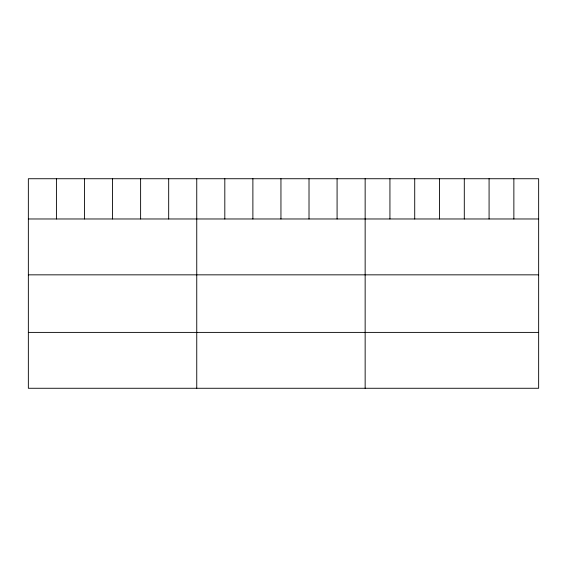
<?xml version="1.0" encoding="UTF-8"?>
<svg xmlns="http://www.w3.org/2000/svg" width="567" height="567" viewBox="0 0 567 567"><rect width="100%" height="100%" fill="white"/><g stroke="black" fill="none" stroke-linecap="round" stroke-linejoin="round"><path stroke-width="0.85" d="M538.65 218.975L538.65 388.267L28.35 388.267L28.35 178.733L538.65 178.733L538.65 218.975L28.35 218.975M28.35 274.839L538.65 274.839M28.35 332.397L538.65 332.397M513.865 178.733L513.865 218.975M489.08 178.733L489.08 218.975M464.295 178.733L464.295 218.975M439.503 178.733L439.503 218.975M414.718 178.733L414.718 218.975M389.933 178.733L389.933 218.975M365.148 178.733L365.148 388.267M337.082 178.733L337.082 218.975M309.015 178.733L309.015 218.975M280.948 178.733L280.948 218.975M252.882 178.733L252.882 218.975M224.815 178.733L224.815 218.975M196.749 178.733L196.749 388.267M168.683 178.733L168.683 218.975M140.616 178.733L140.616 218.975M112.55 178.733L112.55 218.975M84.483 178.733L84.483 218.975M56.416 178.733L56.416 218.975"/></g></svg>
